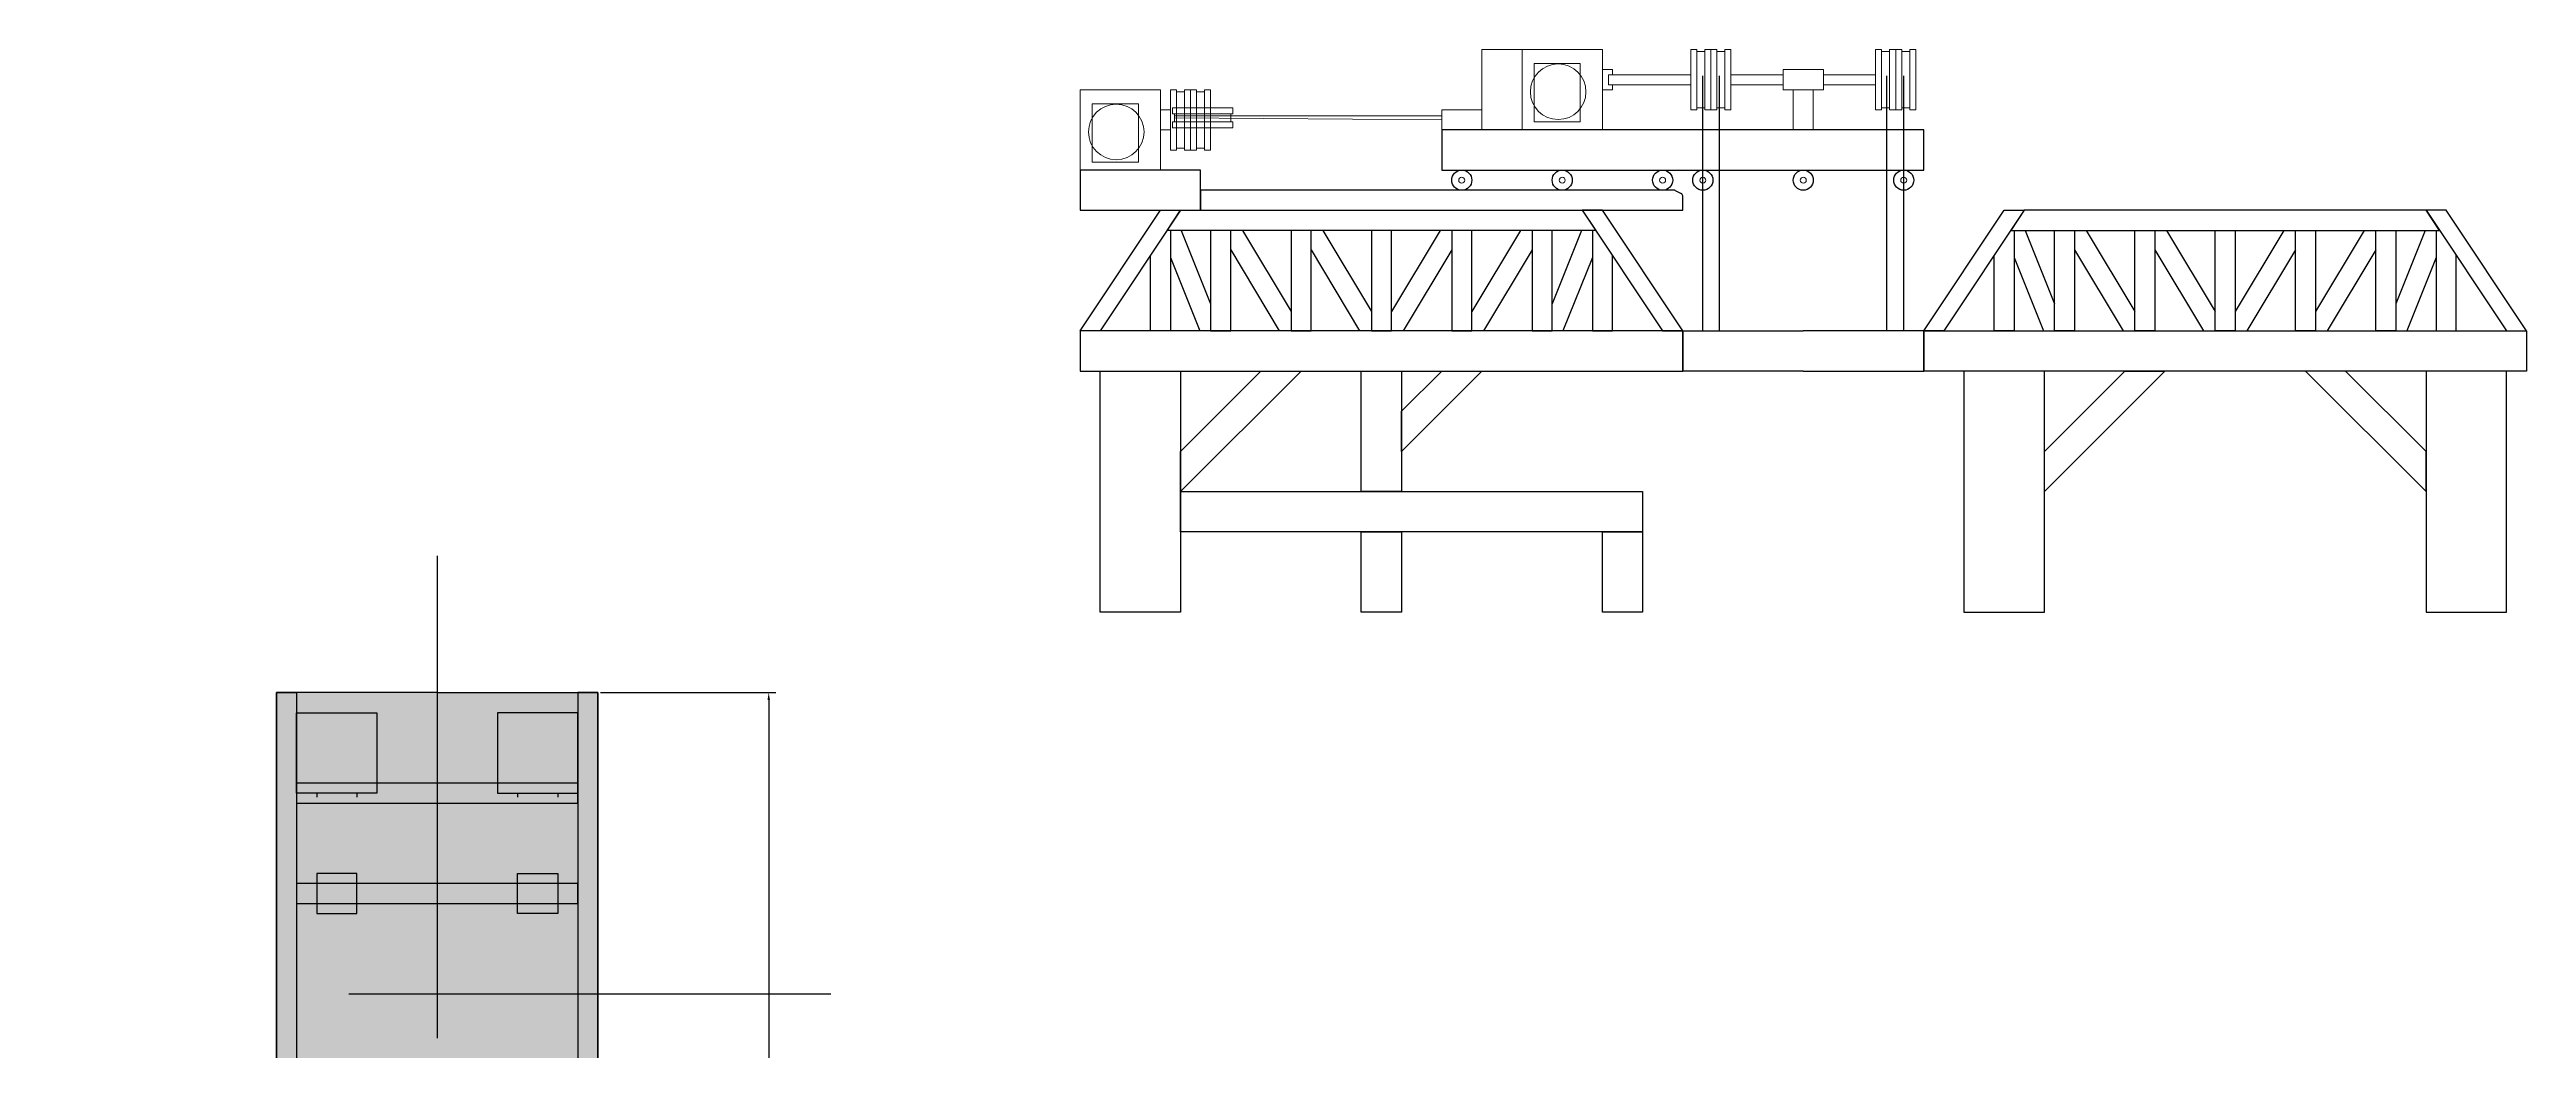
# Model space of a CAD drawing. Header units: millimetres. Extents: x -1.4 to 72, y -0.3 to 74.
# Drawn here: x 10.3 to 72, y 49.1 to 74 of the extents above; entities that cross this region are included whole.
import ezdxf

# ---------------------------------------------------------------- set-up
doc = ezdxf.new("R2010")
doc.units = ezdxf.units.MM
doc.linetypes.add('ACAD_ISO03W100', pattern=[30, 12, -18])
doc.linetypes.add('DOT', pattern=[6.35, 0, -6.35])
for name, color, linetype in [('bottom', 150, 'Continuous'), ('middle', 190, 'Continuous'), ('na', 7, 'Continuous'), ('rough', 20, 'Continuous'), ('supports', 90, 'Continuous')]:
    doc.layers.add(name, color=color, linetype=linetype)
doc.styles.get("Standard").update_dxf_attribs({"font": 'arial.ttf'})
doc.dimstyles.get("Standard").update_dxf_attribs({"dimtxt": 0.18, "dimasz": 0.18, "dimexe": 0.18, "dimexo": 0.0625, "dimgap": 0.09, "dimtad": 0, "dimtih": 1, "dimtoh": 1, "dimdec": 4, "dimzin": 0, "dimdsep": 46, "dimtxsty": 'Standard', "dimcen": 0.09, "dimadec": 0, "dimazin": 0, "dimtfac": 1, "dimtdec": 4, "dimtofl": 0, "dimtmove": 0, "dimatfit": 3, "dimfxl": 1, "dimtolj": 1, "dimtzin": 0, "dimarcsym": 0})

# ---------------------------------------------------------------- blocks, each defined once
blk = doc.blocks.new('*D16')
at = {"layer": 'na', "color": 0, "lineweight": -2, "transparency": 16777216}
for p, q in [((24.063, 58), (28.43, 58)), ((28.25, 57.82), (28.25, 40.182)), ((28.25, 22.18), (28.25, 39.818)), ((24.063, 22), (28.43, 22))]:
    blk.add_line(p, q, dxfattribs=at)
at = {"layer": 'na', "color": 0, "transparency": 16777216}
for points in [[(28.22, 57.82), (28.28, 57.82), (28.25, 58)], [(28.22, 22.18), (28.28, 22.18), (28.25, 22)]]:
    blk.add_solid(points, dxfattribs=at)
at = {"layer": 'na', "color": 0, "transparency": 16777216, "insert": (28.25, 40), "char_height": 0.18, "attachment_point": 5}
blk.add_mtext('\\A1;36.0000', dxfattribs=at)

msp = doc.modelspace()

# ---------------------------------------------------------------- hatches: boundary and pattern name
at = {"layer": 'bottom', "transparency": 33554457}
h = msp.add_hatch(color=256, dxfattribs=at)
h.paths.add_polyline_path([(24.5, 36), (23, 36), (23, 35), (22, 35), (22, 36), (18, 36), (18, 35), (17, 35), (17, 36), (15.5, 36), (15.5, 24.5), (17, 24.5), (17, 26.5), (17, 27.5), (18, 27.5), (18, 26.5), (18, 24.5), (22, 24.5), (22, 26.5), (22, 27.5), (23, 27.5), (23, 26.5), (23, 24.5), (24.5, 24.5)])
h.paths.add_polyline_path([(22, 31), (22, 32), (23, 32), (23, 31), (23, 30), (23, 29), (22, 29), (22, 30)], flags=16)
h.paths.add_polyline_path([(18, 30), (18, 29), (17, 29), (17, 30), (17, 31), (17, 32), (18, 32), (18, 31)], flags=16)
h.paths.add_polyline_path([(18, 31), (17, 31), (17, 30), (18, 30)], flags=0)
h.paths.add_polyline_path([(18, 32), (17, 32), (17, 31), (18, 31)], flags=0)
h.paths.add_polyline_path([(18, 30), (17, 30), (17, 29), (18, 29)], flags=0)
h.paths.add_polyline_path([(23, 30), (22, 30), (22, 29), (23, 29)], flags=0)
h.paths.add_polyline_path([(23, 31), (22, 31), (22, 30), (23, 30)], flags=0)
h.paths.add_polyline_path([(23, 32), (22, 32), (22, 31), (23, 31)], flags=0)
h.paths.add_polyline_path([(23, 36), (22, 36), (22, 35), (23, 35)], flags=17)
h.paths.add_polyline_path([(18, 36), (17, 36), (17, 35), (18, 35)], flags=17)
h.paths.add_polyline_path([(18.5, 24.5), (16.5, 24.5), (16.5, 22.5), (18.5, 22.5)])
h.paths.add_polyline_path([(23.5, 24.5), (21.5, 24.5), (21.5, 22.5), (23.5, 22.5)])
h.paths.add_polyline_path([(23, 26.5), (22, 26.5), (22, 24.5), (23, 24.5)], flags=17)
h.paths.add_polyline_path([(18, 26.5), (17, 26.5), (17, 24.5), (18, 24.5)], flags=17)
h.paths.add_polyline_path([(18, 27.5), (17, 27.5), (17, 26.5), (18, 26.5)], flags=17)
h.paths.add_polyline_path([(23, 27.5), (22, 27.5), (22, 26.5), (23, 26.5)], flags=17)
h.paths.add_polyline_path([(18.5, 46), (16.5, 46), (16.5, 44), (18.5, 44)])
h.paths.add_polyline_path([(23.5, 46), (21.5, 46), (21.5, 44), (23.5, 44)])
h.paths.add_polyline_path([(18, 48), (17, 48), (17, 46), (18, 46)])
h.paths.add_polyline_path([(23, 48), (22, 48), (22, 46), (23, 46)])
h.paths.add_polyline_path([(23, 49), (22, 49), (22, 48), (23, 48)])
h.paths.add_polyline_path([(18, 49), (17, 49), (17, 48), (18, 48)])
h.paths.add_polyline_path([(18, 53.5), (17, 53.5), (17, 52.5), (18, 52.5)])
h.paths.add_polyline_path([(23, 53.5), (22, 53.5), (22, 52.5), (23, 52.5)])
h.paths.add_polyline_path([(23, 55.5), (22, 55.5), (22, 53.5), (23, 53.5)])
h.paths.add_polyline_path([(18, 55.5), (17, 55.5), (17, 53.5), (18, 53.5)])
h.paths.add_polyline_path([(18.5, 57.5), (16.5, 57.5), (16.5, 55.5), (18.5, 55.5)])
h.paths.add_polyline_path([(23.5, 57.5), (21.5, 57.5), (21.5, 55.5), (23.5, 55.5)])
at = {"layer": 'middle', "lineweight": 140, "transparency": 33554457}
h = msp.add_hatch(color=256, dxfattribs=at)
h.paths.add_polyline_path([(24, 37), (20, 37), (20, 22), (24, 22)])
h.paths.add_polyline_path([(20, 37), (16, 37), (16, 22), (20, 22)])
h.paths.add_polyline_path([(24, 58), (20, 58), (20, 43), (24, 43)])
h.paths.add_polyline_path([(20, 58), (16, 58), (16, 43), (20, 43)])

# ---------------------------------------------------------------- linework, layer by layer
at = {"layer": 'bottom', "linetype": 'DOT', "transparency": 33554664}
for p, q in [((17, 55.5), (17, 53.5)), ((18, 55.5), (18, 53.5)), ((22, 55.5), (22, 53.5)), ((23, 55.5), (23, 53.5))]:
    msp.add_line(p, q, dxfattribs=at)
at = {"layer": 'bottom', "transparency": 33554664}
for points in [[(16.5, 57.5), (18.5, 57.5), (18.5, 55.5), (16.5, 55.5), (16.5, 57.5)], [(23.5, 57.5), (21.5, 57.5), (21.5, 55.5), (23.5, 55.5), (23.5, 57.5)]]:
    msp.add_lwpolyline(points, dxfattribs=at)
for points in [[(18, 53.5), (17, 53.5), (17, 52.5), (18, 52.5)], [(22, 53.5), (23, 53.5), (23, 52.5), (22, 52.5)]]:
    msp.add_lwpolyline(points, close=True, dxfattribs=at)
at = {"layer": 'middle', "linetype": 'ACAD_ISO03W100', "transparency": 33554664}
msp.add_line((20, 61.4), (20, 40), dxfattribs=at)
msp.add_line((20, 61.4), (20, 40), dxfattribs=at)
at = {"layer": 'middle', "transparency": 33554664}
for points in [[(20, 58), (16, 58), (16, 43)], [(20, 58), (24, 58), (24, 43)]]:
    msp.add_lwpolyline(points, dxfattribs=at)
at = {"layer": 'rough', "color": 2, "lineweight": 9, "true_color": 0xffff00, "transparency": 33554664}
for p, q in [((51.2, 74), (51.35, 74)), ((51.35, 74), (51.35, 73.95)), ((51.55, 73.95), (51.55, 74)), ((51.55, 74), (51.7, 74)), ((51.85, 74), (51.7, 74)), ((51.85, 73.95), (51.85, 74)), ((52.2, 74), (52.05, 74)), ((52.05, 74), (52.05, 73.95)), ((55.8, 74), (55.95, 74)), ((55.95, 74), (55.95, 73.95)), ((56.15, 73.95), (56.15, 74)), ((56.15, 74), (56.3, 74)), ((56.45, 74), (56.3, 74)), ((56.45, 73.95), (56.45, 74)), ((56.8, 74), (56.65, 74)), ((56.65, 74), (56.65, 73.95)), ((49.25, 73.5), (49.25, 73.375)), ((51.35, 73.95), (51.55, 73.95)), ((51.35, 73.95), (51.35, 72.55)), ((51.55, 73.95), (51.55, 72.55)), ((52.05, 73.95), (51.85, 73.95)), ((51.85, 73.95), (51.85, 72.55)), ((52.05, 73.95), (52.05, 72.55)), ((55.95, 73.95), (56.15, 73.95)), ((55.95, 73.95), (55.95, 72.55)), ((56.15, 73.95), (56.15, 72.55)), ((56.65, 73.95), (56.45, 73.95)), ((56.45, 73.95), (56.45, 72.55)), ((56.65, 73.95), (56.65, 72.55)), ((38.25, 73), (38.4, 73)), ((38.4, 73), (38.4, 72.95)), ((38.4, 72.95), (38.6, 72.95)), ((38.4, 72.95), (38.4, 71.55)), ((38.6, 72.95), (38.6, 73)), ((38.6, 73), (38.75, 73)), ((38.6, 72.95), (38.6, 71.55)), ((38.9, 73), (38.75, 73)), ((38.9, 72.95), (38.9, 73)), ((39.1, 72.95), (38.9, 72.95)), ((38.9, 72.95), (38.9, 71.55)), ((39.25, 73), (39.1, 73)), ((39.1, 73), (39.1, 72.95)), ((39.1, 72.95), (39.1, 71.55)), ((49.25, 73.125), (49.25, 73)), ((38.3, 72.55), (38.3, 72.4)), ((38.3, 72.4), (38.35, 72.4)), ((38.35, 72.2), (38.3, 72.2)), ((38.3, 72.2), (38.3, 72.05)), ((38.35, 72.4), (38.35, 72.2)), ((38.35, 72.4), (39.75, 72.4)), ((45, 72.35), (38.35, 72.35)), ((44.99917, 72.25), (38.35, 72.3)), ((38.35, 72.2), (39.75, 72.2)), ((39.8, 72.4), (39.75, 72.4)), ((39.75, 72.4), (39.75, 72.2)), ((39.75, 72.2), (39.8, 72.2)), ((39.8, 72.55), (39.8, 72.4)), ((39.8, 72.2), (39.8, 72.05)), ((51.2, 72.5), (51.35, 72.5)), ((51.35, 72.5), (51.35, 72.55)), ((51.35, 72.55), (51.55, 72.55)), ((51.55, 72.55), (51.55, 72.5)), ((51.55, 72.5), (51.7, 72.5)), ((51.85, 72.5), (51.7, 72.5)), ((52.05, 72.55), (51.85, 72.55)), ((51.85, 72.55), (51.85, 72.5)), ((52.05, 72.5), (52.05, 72.55)), ((52.2, 72.5), (52.05, 72.5)), ((55.8, 72.5), (55.95, 72.5)), ((55.95, 72.5), (55.95, 72.55)), ((55.95, 72.55), (56.15, 72.55)), ((56.15, 72.55), (56.15, 72.5)), ((56.15, 72.5), (56.3, 72.5)), ((56.45, 72.5), (56.3, 72.5)), ((56.65, 72.55), (56.45, 72.55)), ((56.45, 72.55), (56.45, 72.5)), ((56.65, 72.5), (56.65, 72.55)), ((56.8, 72.5), (56.65, 72.5)), ((38.4, 71.5), (38.4, 71.55)), ((38.4, 71.55), (38.6, 71.55)), ((38.6, 71.55), (38.6, 71.5)), ((39.1, 71.55), (38.9, 71.55)), ((38.9, 71.55), (38.9, 71.5)), ((39.1, 71.5), (39.1, 71.55)), ((38.25, 71.5), (38.4, 71.5)), ((38.6, 71.5), (38.75, 71.5)), ((38.9, 71.5), (38.75, 71.5)), ((39.25, 71.5), (39.1, 71.5))]:
    msp.add_line(p, q, dxfattribs=at)
at = {"layer": 'rough', "color": 2, "true_color": 0xffff00, "transparency": 33554664}
for p, q in [((51.5, 67), (51.5, 73.35)), ((51.91849, 67), (51.91849, 73.35)), ((56.08151, 67), (56.08151, 73.35)), ((56.5, 67), (56.5, 73.35)), ((56.5, 67), (56.5, 71.5)), ((50.78331, 70.5), (39, 70.5)), ((39, 70.5), (39, 70)), ((50.81493, 70.49253), (50.96091, 70.41954)), ((51, 70), (51, 70.3563)), ((39, 70), (51, 70)), ((54, 66), (51, 66)), ((54, 66), (57, 66))]:
    msp.add_line(p, q, dxfattribs=at)
at = {"layer": 'rough', "color": 41, "true_color": 0xf4ee51, "transparency": 33554664}
for p, q in [((38.51926, 69.5), (39.25, 67.67315)), ((40.04155, 69.5), (41.25, 67.48591)), ((42.04155, 69.5), (43.25, 67.48591)), ((44.95845, 69.5), (43.75, 67.48591)), ((46.95845, 69.5), (45.75, 67.48591)), ((48.48074, 69.5), (47.75, 67.67315)), ((59.51926, 69.5), (60.25, 67.67315)), ((61.04155, 69.5), (62.25, 67.48591)), ((63.04155, 69.5), (64.25, 67.48591)), ((65.95845, 69.5), (64.75, 67.48591)), ((67.95845, 69.5), (66.75, 67.48591)), ((69.48074, 69.5), (68.75, 67.67315)), ((38.25, 68.82685), (38.98074, 67)), ((39.75, 69.01409), (40.95845, 67)), ((41.75, 69.01409), (42.95845, 67)), ((45.25, 69.01409), (44.04155, 67)), ((47.25, 69.01409), (46.04155, 67)), ((48.75, 68.82685), (48.01926, 67)), ((59.25, 68.82685), (59.98074, 67)), ((60.75, 69.01409), (61.95845, 67)), ((62.75, 69.01409), (63.95845, 67)), ((66.25, 69.01409), (65.04155, 67)), ((68.25, 69.01409), (67.04155, 67)), ((69.75, 68.82685), (69.01926, 67)), ((51, 67), (51, 66)), ((51, 67), (54, 67)), ((51, 66), (51, 67)), ((57, 67), (54, 67)), ((57, 67), (57, 66)), ((57, 66), (57, 67))]:
    msp.add_line(p, q, dxfattribs=at)
at = {"layer": 'rough', "color": 41, "true_color": 0xf4ee51, "transparency": 33554687}
for p, q in [((51, 67), (36, 67)), ((36, 67), (36, 66)), ((57, 67), (72, 67)), ((72, 67), (72, 66))]:
    msp.add_line(p, q, dxfattribs=at)
at = {"layer": 'rough', "color": 2, "true_color": 0xffff00, "transparency": 33554687}
for p, q in [((36, 66), (51, 66)), ((72, 66), (57, 66))]:
    msp.add_line(p, q, dxfattribs=at)
at = {"layer": 'rough', "transparency": 33554664}
for p, q in [((44, 64), (44, 63)), ((38.5, 63), (38.5, 63)), ((69.5, 63), (69.5, 63))]:
    msp.add_line(p, q, dxfattribs=at)
at = {"layer": 'rough', "color": 2, "lineweight": 9, "true_color": 0xffff00, "transparency": 33554664}
for points in [[(46, 72), (47, 72), (47, 74), (46, 74)], [(47.3, 73.65), (48.45, 73.65), (48.45, 72.2), (47.3, 72.2)], [(49.15, 73.375), (51.2, 73.375), (51.2, 73.125), (49.15, 73.125)], [(36.3, 72.65), (37.45, 72.65), (37.45, 71.2), (36.3, 71.2)], [(45, 72), (46, 72), (46, 72.5), (45, 72.5)]]:
    msp.add_lwpolyline(points, close=True, dxfattribs=at)
for points in [[(47, 72), (47, 74), (49, 74), (49, 72), (47, 72)], [(51.2, 73.5), (51.2, 74), (51.35, 74)], [(51.55, 74), (51.7, 74), (51.7, 72.5), (51.55, 72.5)], [(51.85, 74), (51.7, 74), (51.7, 72.5), (51.85, 72.5)], [(52.2, 73.5), (52.2, 74), (52.05, 74)], [(55.8, 73.5), (55.8, 74), (55.95, 74)], [(56.15, 74), (56.3, 74), (56.3, 72.5), (56.15, 72.5)], [(56.45, 74), (56.3, 74), (56.3, 72.5), (56.45, 72.5)], [(56.8, 73.5), (56.8, 74), (56.65, 74)], [(49.25, 73.5), (49, 73.5), (49, 73)], [(51.35, 72.5), (51.2, 72.5), (51.2, 73.5)], [(52.05, 72.5), (52.2, 72.5), (52.2, 73.5)], [(53.5, 73.375), (52.2, 73.375), (52.2, 73.125), (53.5, 73.125)], [(53.75, 73), (53.5, 73), (53.5, 73.5), (54.5, 73.5), (54.5, 73), (53.75, 73)], [(54.5, 73.125), (55.8, 73.125), (55.8, 73.375), (54.5, 73.375)], [(55.95, 72.5), (55.8, 72.5), (55.8, 73.5)], [(56.65, 72.5), (56.8, 72.5), (56.8, 73.5)], [(36, 71), (36, 73), (38, 73), (38, 71), (36, 71)], [(38.25, 72.5), (38.25, 73), (38.4, 73)], [(38.6, 73), (38.75, 73), (38.75, 71.5), (38.6, 71.5)], [(38.9, 73), (38.75, 73), (38.75, 71.5), (38.9, 71.5)], [(39.25, 72.5), (39.25, 73), (39.1, 73)], [(49, 73), (49.25, 73)], [(53.75, 72), (53.75, 73), (54.25, 73), (54.25, 72), (53.75, 72)], [(38.25, 72.5), (38, 72.5), (38, 72)], [(38.4, 71.5), (38.25, 71.5), (38.25, 72.5)], [(38.8, 72.55), (38.3, 72.55), (38.3, 72.4)], [(38.3, 72.2), (38.3, 72.05), (39.8, 72.05), (39.8, 72.2)], [(39.8, 72.4), (39.8, 72.55), (38.8, 72.55)], [(39.1, 71.5), (39.25, 71.5), (39.25, 72.5)], [(38, 72), (38.25, 72)]]:
    msp.add_lwpolyline(points, dxfattribs=at)
at = {"layer": 'rough', "color": 2, "true_color": 0xffff00, "transparency": 33554664}
for points in [[(57, 72), (45, 72), (45, 71), (57, 71), (57, 72)], [(38.5, 70), (48.5, 70), (48.83333, 69.5), (38.16667, 69.5), (38.5, 70)], [(48.5, 70), (50.5, 67), (51, 67), (49, 70), (48.5, 70)]]:
    msp.add_lwpolyline(points, dxfattribs=at)
msp.add_lwpolyline([(36, 70), (39, 70), (39, 71), (36, 71)], close=True, dxfattribs=at)
at = {"layer": 'rough', "color": 41, "true_color": 0xf4ee51, "transparency": 33554664}
for points in [[(38.5, 70), (36.5, 67), (36, 67), (38, 70), (38.5, 70)], [(59.5, 70), (57.5, 67), (57, 67), (59, 70), (59.5, 70)], [(69.5, 70), (59.5, 70), (59.16667, 69.5), (69.83333, 69.5), (69.5, 70)], [(69.5, 70), (71.5, 67), (72, 67), (70, 70), (69.5, 70)], [(38.25, 69.5), (38.25, 67), (37.75, 67), (37.75, 68.875)], [(39.25, 69.5), (39.25, 67), (39.75, 67), (39.75, 69.5), (39.25, 69.5)], [(41.25, 69.5), (41.25, 67), (41.75, 67), (41.75, 69.5), (41.25, 69.5)], [(43.25, 69.5), (43.25, 67), (43.75, 67), (43.75, 69.5), (43.25, 69.5)], [(45.25, 69.5), (45.25, 67), (45.75, 67), (45.75, 69.5), (45.25, 69.5)], [(47.25, 69.5), (47.25, 67), (47.75, 67), (47.75, 69.5), (47.25, 69.5)], [(48.75, 69.5), (48.75, 67), (49.25, 67), (49.25, 68.875)], [(48.83333, 69.5), (48.75, 69.5)], [(59.25, 69.5), (59.25, 67), (58.75, 67), (58.75, 68.875)], [(59.16667, 69.5), (59.25, 69.5)], [(60.75, 69.5), (60.75, 67), (60.25, 67), (60.25, 69.5), (60.75, 69.5)], [(62.75, 69.5), (62.75, 67), (62.25, 67), (62.25, 69.5), (62.75, 69.5)], [(64.75, 69.5), (64.75, 67), (64.25, 67), (64.25, 69.5), (64.75, 69.5)], [(66.75, 69.5), (66.75, 67), (66.25, 67), (66.25, 69.5), (66.75, 69.5)], [(68.75, 69.5), (68.75, 67), (68.25, 67), (68.25, 69.5), (68.75, 69.5)], [(69.75, 69.5), (69.75, 67), (70.25, 67), (70.25, 68.875)]]:
    msp.add_lwpolyline(points, dxfattribs=at)
at = {"layer": 'rough', "transparency": 33554664}
for points in [[(36.5, 66), (38.5, 66), (38.5, 60), (36.5, 60)], [(60, 66), (58, 66), (58, 60), (60, 60)], [(71.5, 66), (69.5, 66), (69.5, 60), (71.5, 60)]]:
    msp.add_lwpolyline(points, close=True, dxfattribs=at)
for points in [[(38.5, 63), (38.5, 64), (40.5, 66), (41.5, 66), (38.5, 63)], [(44, 66), (44, 63), (43, 63), (43, 66), (44, 66)], [(44, 64), (44, 65), (45, 66), (46, 66), (44, 64)], [(60, 63), (60, 64), (62, 66), (63, 66), (60, 63)], [(69.5, 63), (69.5, 64), (67.5, 66), (66.5, 66), (69.5, 63)], [(38.5, 63), (50, 63), (50, 62), (38.5, 62), (38.5, 63)], [(44, 62), (44, 60), (43, 60), (43, 62), (44, 62)], [(50, 62), (50, 60), (49, 60), (49, 62), (50, 62)]]:
    msp.add_lwpolyline(points, dxfattribs=at)
at = {"layer": 'rough', "color": 2, "lineweight": 9, "true_color": 0xffff00, "transparency": 33554664}
for centre, radius in [((47.9, 72.95), 0.69147), ((36.9, 71.95), 0.69147), ((45.5, 70.75), 0.075), ((48, 70.75), 0.075), ((50.5, 70.75), 0.075), ((51.5, 70.75), 0.075), ((54, 70.75), 0.075), ((56.5, 70.75), 0.075)]:
    msp.add_circle(centre, radius, dxfattribs=at)
at = {"layer": 'rough', "color": 2, "true_color": 0xffff00, "transparency": 33554664}
for centre in [(45.5, 70.75), (48, 70.75), (50.5, 70.75), (51.5, 70.75), (54, 70.75), (56.5, 70.75)]:
    msp.add_circle(centre, 0.25, dxfattribs=at)
for centre, start, end in [((50.78331, 70.42929), 63.4349488, 90), ((50.92929, 70.3563), 0, 63.4349488)]:
    msp.add_arc(centre, 0.07071, start, end, dxfattribs=at)
at = {"layer": 'supports', "linetype": 'ACAD_ISO03W100', "transparency": 33554664}
msp.add_line((29.8, 50.5), (10.35, 50.5), dxfattribs=at)
at = {"layer": 'supports', "transparency": 33554664}
for points in [[(16, 58), (16.5, 58), (16.5, 43), (16, 43)], [(24, 58), (23.5, 58), (23.5, 43), (24, 43)]]:
    msp.add_lwpolyline(points, close=True, dxfattribs=at)
for points in [[(16.5, 55.75), (16.5, 55.25), (23.5, 55.25), (23.5, 55.75), (16.5, 55.75)], [(16.5, 53.25), (16.5, 52.75), (23.5, 52.75), (23.5, 53.25), (16.5, 53.25)]]:
    msp.add_lwpolyline(points, dxfattribs=at)

# ---------------------------------------------------------------- dimensions: what is measured, and where the dimension line sits
at = {"layer": 'na', "transparency": 33554664}
dim = msp.add_linear_dim(base=(28.25, 58), p1=(24, 22), p2=(24, 58), angle=90, dimstyle='Standard', dxfattribs=at)
dim.commit()
dim.dimension.update_dxf_attribs({"geometry": '*D16', "text_midpoint": (28.25, 40)})

doc.saveas('drawing.dxf')
